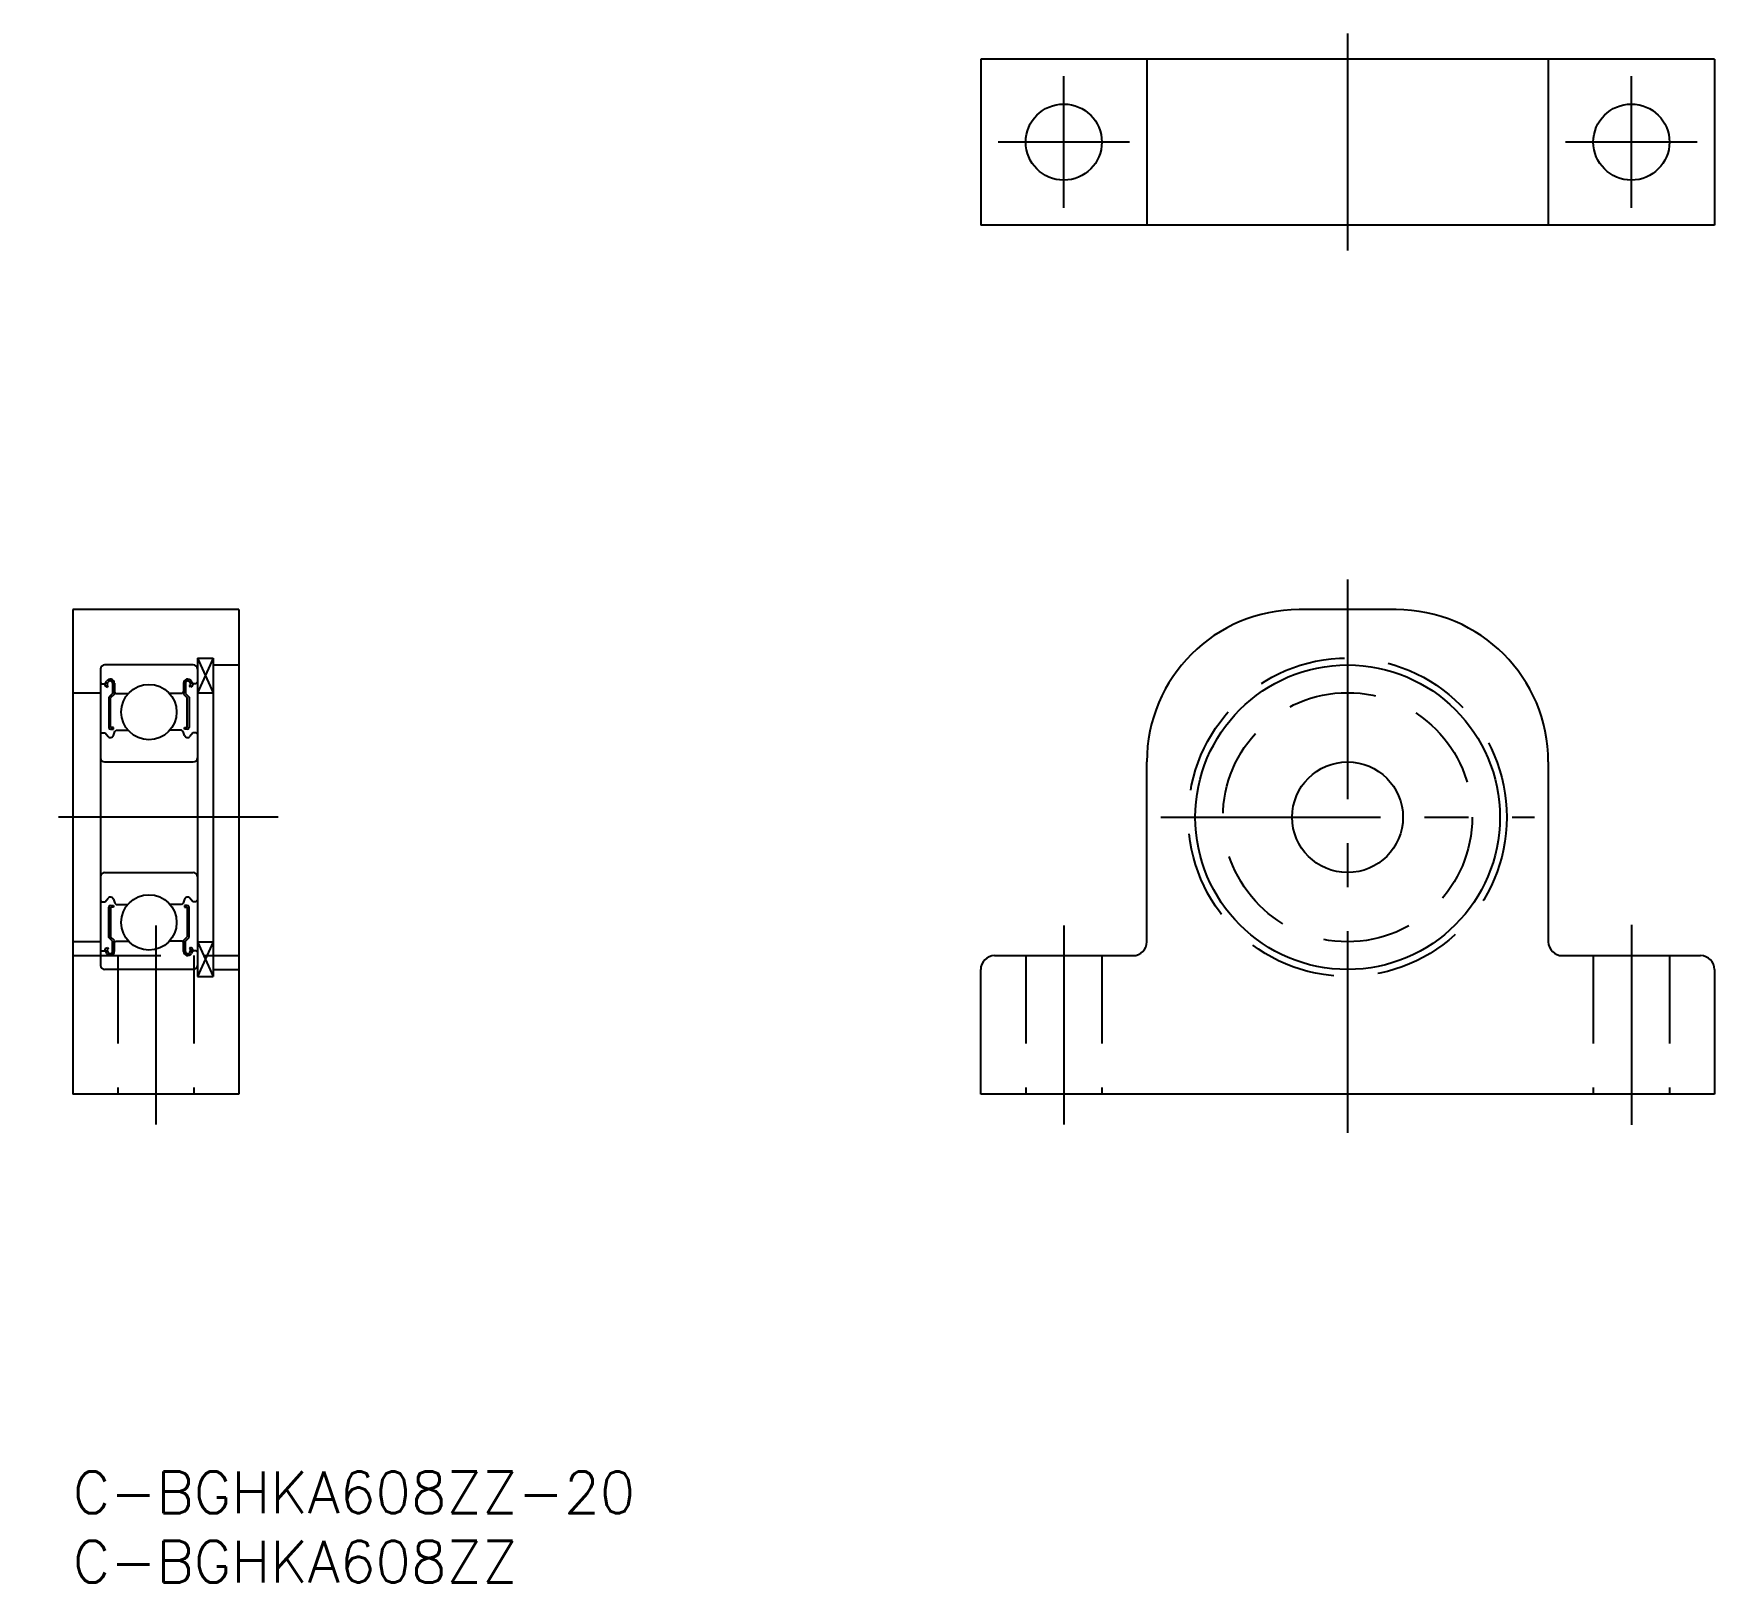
# Model space of a CAD drawing. Extents: x -3 to 119, y -8 to 104.
import ezdxf
from ezdxf.enums import TextEntityAlignment as Align

# ---------------------------------------------------------------- set-up
doc = ezdxf.new("R2010")
doc.units = 0
doc.header["$LTSCALE"] = 0.5
doc.linetypes.add('CENTER', pattern=[50.8, 31.75, -6.35, 6.35, -6.35])
doc.linetypes.add('DASHED', pattern=[19.05, 12.7, -6.35])
doc.layers.get('0').update_dxf_attribs({"linetype": 'CONTINUOUS'})
doc.layers.add('CENTER', color=1, linetype='CENTER')
doc.styles.get("Standard").update_dxf_attribs({"font": 'txt.shx', "height": 3, "bigfont": 'bigfont.shx'})

msp = doc.modelspace()

# ---------------------------------------------------------------- linework, layer by layer
at = {"color": 7, "linetype": 'CONTINUOUS'}
for p, q in [((118.58, 102.06), (65.58, 102.06)), ((65.58, 102.06), (65.58, 90.06)), ((77.58, 102.06), (77.58, 90.06)), ((106.58, 102.06), (106.58, 90.06)), ((118.58, 102.06), (118.58, 90.06)), ((118.58, 90.06), (65.58, 90.06)), ((0, 62.28), (0, 27.28)), ((12, 62.28), (0, 62.28)), ((12, 62.28), (12, 27.28)), ((95.58, 62.28), (88.58, 62.28)), ((8.7, 58.28), (2.3, 58.28)), ((9, 58.78), (9, 35.78)), ((9, 58.78), (10.15, 58.78)), ((10.15, 58.78), (10.15, 35.78)), ((10.15, 58.28), (12, 58.28)), ((2, 57.98), (2, 36.58)), ((2.33, 56.93), (2.44, 57.11)), ((8.67, 56.93), (8.56, 57.11)), ((0, 56.28), (2, 56.28)), ((2, 57.03), (2.1, 56.93)), ((2.1, 56.93), (2.33, 56.93)), ((2.38, 56.74), (2.5, 56.68)), ((2.45, 56.86), (2.56, 57.04)), ((2.56, 56.79), (2.45, 56.86)), ((2.5, 56.68), (2.56, 56.79)), ((2.87, 56.23), (2.6, 55.96)), ((2.6, 55.96), (2.6, 53.77)), ((3, 56.17), (2.73, 55.9)), ((2.73, 53.77), (2.73, 55.9)), ((2.87, 56.96), (2.87, 56.23)), ((3, 56.96), (3, 56.17)), ((3, 56.33), (3.1, 56.23)), ((3.1, 56.23), (4.02, 56.23)), ((7.9, 56.23), (6.98, 56.23)), ((8, 56.33), (7.9, 56.23)), ((8, 56.96), (8, 56.17)), ((8, 56.17), (8.27, 55.9)), ((8.13, 56.96), (8.13, 56.23)), ((8.13, 56.23), (8.4, 55.96)), ((8.27, 53.77), (8.27, 55.9)), ((8.4, 55.96), (8.4, 53.77)), ((8.55, 56.86), (8.44, 57.04)), ((8.44, 56.79), (8.55, 56.86)), ((8.5, 56.68), (8.44, 56.79)), ((8.62, 56.74), (8.5, 56.68)), ((8.9, 56.93), (8.67, 56.93)), ((9, 57.03), (8.9, 56.93)), ((9, 56.28), (10.15, 56.28)), ((2.93, 53.77), (2.73, 53.77)), ((2.73, 53.64), (2.93, 53.64)), ((2.93, 53.64), (2.93, 53.77)), ((2.93, 53.18), (3.04, 53.48)), ((3.04, 53.48), (3.14, 53.58)), ((3.14, 53.58), (3.98, 53.58)), ((7.86, 53.58), (7.02, 53.58)), ((7.96, 53.48), (7.86, 53.58)), ((8.07, 53.18), (7.96, 53.48)), ((8.07, 53.77), (8.27, 53.77)), ((8.07, 53.64), (8.07, 53.77)), ((8.27, 53.64), (8.07, 53.64)), ((2, 53.28), (2.1, 53.38)), ((2.1, 53.38), (2.33, 53.38)), ((2.33, 53.38), (2.55, 53.12)), ((8.67, 53.38), (8.45, 53.12)), ((8.9, 53.38), (8.67, 53.38)), ((9, 53.28), (8.9, 53.38)), ((2.3, 51.28), (8.7, 51.28)), ((77.58, 38.28), (77.58, 51.28)), ((106.58, 51.28), (106.58, 38.28)), ((2.3, 43.28), (8.7, 43.28)), ((2.33, 41.18), (2.55, 41.44)), ((2.93, 41.37), (3.04, 41.07)), ((8.07, 41.37), (7.96, 41.07)), ((8.67, 41.18), (8.45, 41.44)), ((2, 41.28), (2.1, 41.18)), ((2.1, 41.18), (2.33, 41.18)), ((2.6, 38.59), (2.6, 40.78)), ((2.73, 40.91), (2.93, 40.91)), ((2.73, 40.78), (2.73, 38.65)), ((2.93, 40.78), (2.73, 40.78)), ((2.93, 40.91), (2.93, 40.78)), ((3.04, 41.07), (3.14, 40.98)), ((3.14, 40.98), (3.98, 40.98)), ((7.86, 40.98), (7.02, 40.98)), ((7.96, 41.07), (7.86, 40.98)), ((8.07, 40.91), (8.07, 40.78)), ((8.27, 40.91), (8.07, 40.91)), ((8.07, 40.78), (8.27, 40.78)), ((8.27, 40.78), (8.27, 38.65)), ((8.4, 38.59), (8.4, 40.78)), ((8.9, 41.18), (8.67, 41.18)), ((9, 41.28), (8.9, 41.18)), ((2, 38.28), (0, 38.28)), ((2.38, 37.81), (2.5, 37.87)), ((2.56, 37.76), (2.45, 37.69)), ((2.45, 37.69), (2.56, 37.51)), ((2.5, 37.87), (2.56, 37.76)), ((2.87, 38.33), (2.6, 38.59)), ((3, 38.38), (2.73, 38.65)), ((2.87, 37.59), (2.87, 38.33)), ((3, 37.59), (3, 38.38)), ((3, 38.23), (3.1, 38.33)), ((3.1, 38.33), (4.02, 38.33)), ((7.9, 38.33), (6.98, 38.33)), ((8, 38.23), (7.9, 38.33)), ((8, 38.38), (8.27, 38.65)), ((8, 37.59), (8, 38.38)), ((8.13, 38.33), (8.4, 38.59)), ((8.13, 37.59), (8.13, 38.33)), ((8.5, 37.87), (8.44, 37.76)), ((8.44, 37.76), (8.55, 37.69)), ((8.55, 37.69), (8.44, 37.51)), ((8.62, 37.81), (8.5, 37.87)), ((9, 38.28), (10.15, 38.28)), ((2, 37.53), (2.1, 37.63)), ((2.1, 37.63), (2.33, 37.63)), ((2.33, 37.62), (2.44, 37.44)), ((8.67, 37.62), (8.56, 37.44)), ((8.9, 37.63), (8.67, 37.63)), ((9, 37.53), (8.9, 37.63)), ((66.58, 37.28), (76.58, 37.28)), ((107.58, 37.28), (117.58, 37.28)), ((8.7, 36.28), (2.3, 36.28)), ((9, 35.78), (10.15, 35.78)), ((10.15, 36.28), (12, 36.28)), ((65.58, 27.28), (65.58, 36.28)), ((118.58, 36.28), (118.58, 27.28)), ((12, 27.28), (0, 27.28)), ((118.58, 27.28), (65.58, 27.28))]:
    msp.add_line(p, q, dxfattribs=at)
at = {"color": 3, "linetype": 'CONTINUOUS'}
for p, q in [((9, 58.78), (10.15, 56.28)), ((10.15, 58.78), (9, 56.28)), ((9, 38.28), (10.15, 35.78)), ((10.15, 38.28), (9, 35.78))]:
    msp.add_line(p, q, dxfattribs=at)
at = {"color": 3, "linetype": 'DASHED'}
for p, q in [((0, 37.28), (12, 37.28)), ((3.25, 37.28), (3.25, 27.28)), ((8.75, 37.28), (8.75, 27.28)), ((68.83, 37.28), (68.83, 27.28)), ((74.33, 37.28), (74.33, 27.28)), ((109.83, 37.28), (109.83, 27.28)), ((115.33, 37.28), (115.33, 27.28))]:
    msp.add_line(p, q, dxfattribs=at)
at = {"color": 7, "linetype": 'CONTINUOUS'}
for centre, radius in [((71.58, 96.06), 2.75), ((112.58, 96.06), 2.75), ((92.08, 47.28), 11), ((5.5, 54.88), 2), ((92.08, 47.28), 4), ((5.5, 39.68), 2)]:
    msp.add_circle(centre, radius, dxfattribs=at)
at = {"color": 3, "linetype": 'DASHED'}
for radius in [11.5, 9]:
    msp.add_circle((92.08, 47.28), radius, dxfattribs=at)
at = {"color": 7, "linetype": 'CONTINUOUS'}
for centre, radius, start, end in [((88.58, 51.28), 11, 90, 180), ((95.58, 51.28), 11, 0, 90), ((2.3, 57.98), 0.3, 90, 180), ((8.7, 57.98), 0.3, 0, 90), ((2.7, 56.96), 0.299, 0, 149.3826), ((2.7, 56.96), 0.166, 0, 149.3789), ((8.3, 56.96), 0.299, 30.6174, 180), ((8.3, 56.96), 0.166, 30.6211, 180), ((2.45, 56.86), 0.133, 149.3826, 240.0083), ((8.55, 56.86), 0.133, 299.9917, 30.6174), ((2.73, 53.77), 0.133, 180.0001, 270), ((8.27, 53.77), 0.133, 270, 359.9999), ((2.72, 53.26), 0.224, 219.2766, 340.0001), ((8.28, 53.26), 0.224, 199.9999, 320.7234), ((2.3, 51.58), 0.3, 180, 270), ((8.7, 51.58), 0.3, 270, 0), ((2.3, 42.98), 0.3, 90, 180), ((8.7, 42.98), 0.3, 0, 90), ((2.72, 41.29), 0.224, 19.9999, 140.7234), ((8.28, 41.29), 0.224, 39.2766, 160.0001), ((2.73, 40.78), 0.133, 90, 179.9999), ((8.27, 40.78), 0.133, 0.0001, 90), ((2.45, 37.69), 0.133, 119.9917, 210.6174), ((8.55, 37.69), 0.133, 329.3826, 60.0083), ((76.58, 38.28), 1, 270, 0), ((107.58, 38.28), 1, 180, 270), ((2.3, 36.58), 0.3, 180, 270), ((2.7, 37.59), 0.299, 210.6174, 0), ((2.7, 37.59), 0.166, 210.6211, 0), ((8.3, 37.59), 0.299, 180, 329.3826), ((8.3, 37.59), 0.166, 180, 329.3789), ((8.7, 36.58), 0.3, 270, 0), ((66.58, 36.28), 1, 90, 180), ((117.58, 36.28), 1, 0, 90)]:
    msp.add_arc(centre, radius, start, end, dxfattribs=at)
at = {"layer": 'CENTER', "color": 1, "linetype": 'CENTER'}
for p, q in [((92.08, 103.9), (92.08, 88.23)), ((71.58, 91.31), (71.58, 100.81)), ((112.58, 91.31), (112.58, 100.81)), ((76.33, 96.06), (66.83, 96.06)), ((117.33, 96.06), (107.83, 96.06)), ((92.08, 64.46), (92.08, 24.49)), ((14.83, 47.28), (-2.83, 47.28)), ((78.58, 47.28), (105.58, 47.28)), ((6, 39.46), (6, 25.09)), ((71.58, 39.46), (71.58, 25.09)), ((112.58, 39.5), (112.58, 25.05))]:
    msp.add_line(p, q, dxfattribs=at)

# ---------------------------------------------------------------- texts
at = {"color": 7, "linetype": 'CONTINUOUS'}
for s, p in [('C-BGHKA608ZZ-20', (0, 0)), ('C-BGHKA608ZZ', (0, -5))]:
    msp.add_text(s, height=3, dxfattribs=at).set_placement(p, align=Align.TOP_LEFT)

doc.saveas('drawing.dxf')
